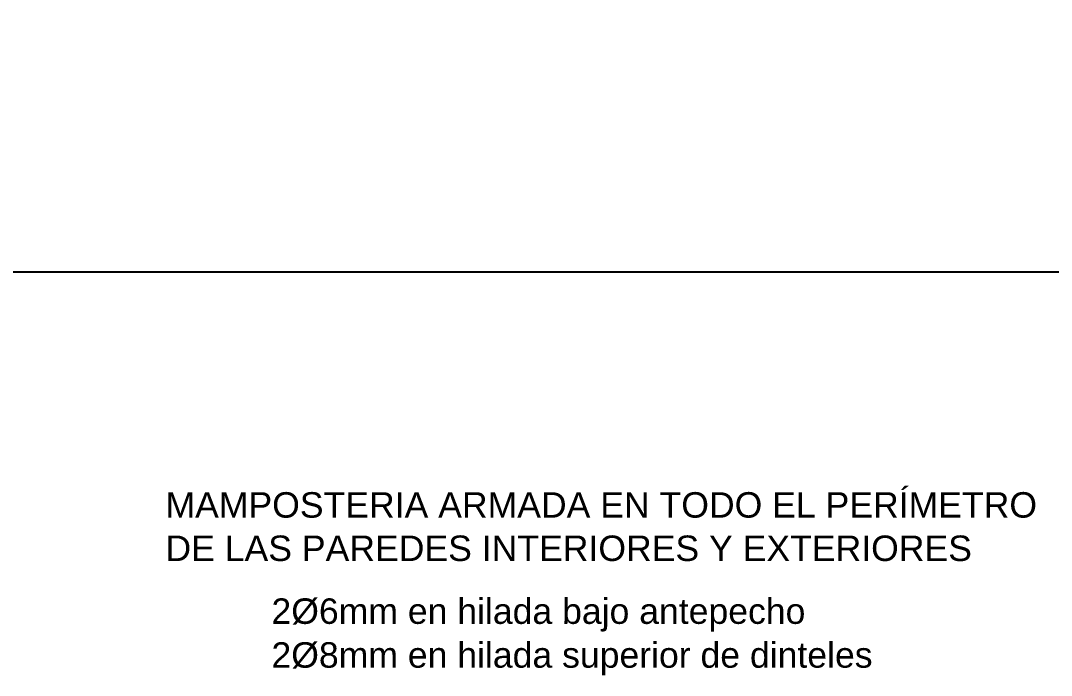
# Model space of a CAD drawing. Header units: millimetres. Extents: x 141 to 475, y -20 to 129.
# Drawn here: x 343.96 to 354.08, y 1.31 to 7.73 of the extents above; entities that cross this region are included whole.
import ezdxf

# ---------------------------------------------------------------- set-up
doc = ezdxf.new("R2010")
doc.units = ezdxf.units.MM
doc.header["$LTSCALE"] = 0.1
doc.header["$MEASUREMENT"] = 0
doc.layers.add('EJES', color=6, linetype='Continuous')
doc.layers.add('ESTRUCTURAS', color=3, linetype='Continuous')
doc.styles.add('Arial30', font='arial.ttf', dxfattribs={"width": 0.8, "height": 0.3})

msp = doc.modelspace()

# ---------------------------------------------------------------- linework, layer by layer
at = {"layer": 'EJES'}
msp.add_lwpolyline([(322.2922, 30.9815), (356.4256, 30.9815), (356.4256, 5.2633), (322.2922, 5.2633)], close=True, dxfattribs=at)

# ---------------------------------------------------------------- texts
at = {"layer": 'ESTRUCTURAS', "style": 'Arial30'}
for s, p in [('MAMPOSTERIA ARMADA EN TODO EL PERÍMETRO', (345.3826, 2.8558)), ('DE LAS PAREDES INTERIORES Y EXTERIORES', (345.3826, 2.4304)), ('2%%C6mm en hilada bajo antepecho', (346.4233, 1.8135)), ('2%%C8mm en hilada superior de dinteles', (346.4233, 1.3834))]:
    msp.add_text(s, height=0.25, dxfattribs=at).set_placement(p)

doc.saveas('drawing.dxf')
